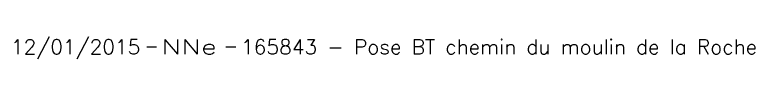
# Model space of a CAD drawing. Header units: millimetres. Extents: x 222003 to 222983, y 61024 to 61998.
# Drawn here: x 222944.97 to 222982.51, y 61506.5 to 61507.64 of the extents above; entities that cross this region are included whole.
import ezdxf
from ezdxf.enums import TextEntityAlignment as Align

# ---------------------------------------------------------------- set-up
doc = ezdxf.new("R2010")
doc.units = ezdxf.units.MM
doc.layers.get('0').update_dxf_attribs({"linetype": 'CONTINUOUS'})
doc.layers.add('B_910', color=7, linetype='CONTINUOUS', plot=False)
doc.styles.get("Standard").update_dxf_attribs({"font": 'romans.shx', "width": 0.85})

# ---------------------------------------------------------------- blocks, each defined once
blk = doc.blocks.new('GIS_MODF')
at = {"color": 0, "linetype": 'Continuous', "flags": 128}
for points in [[(-2.257, -0.012), (-1.757, -0.012)], [(1.758, -0.012), (2.258, -0.012)]]:
    blk.add_lwpolyline(points, dxfattribs=at)
at = {"color": 0, "linetype": 'Continuous'}
blk.add_attdef('DATE', text='', height=0.75, dxfattribs=at).set_placement((-2.583, -0.387), align=Align.RIGHT)
at = {"color": 0, "linetype": 'Continuous', "width": 3.590909}
blk.add_attdef('USER', text='', height=0.75, dxfattribs=at).set_placement((-1.516, -0.387), (1.306, -0.387), align=Align.FIT)
at = {"color": 0, "linetype": 'Continuous'}
blk.add_attdef('DESC', (2.528, -0.387), '', height=0.75, dxfattribs=at)

msp = doc.modelspace()

# ---------------------------------------------------------------- block references
at = {"layer": 'B_910'}
ref = msp.add_blockref('GIS_MODF', (222953.917, 61507.132), dxfattribs=at)
ref.add_attrib('DATE', '12/01/2015', dxfattribs={"layer": '0', "color": 0, "linetype": 'Continuous', "height": 0.75}).set_placement((222951.335, 61506.746), align=Align.RIGHT)
ref.add_attrib('USER', 'NNe', dxfattribs={"layer": '0', "color": 0, "linetype": 'Continuous', "height": 0.75, "width": 1.338983}).set_placement((222952.401, 61506.746), (222955.223, 61506.746), align=Align.FIT)
ref.add_attrib('DESC', '165843 - Pose BT chemin du moulin de la Roche', (222956.445, 61506.746), dxfattribs={"layer": '0', "color": 0, "linetype": 'Continuous', "height": 0.75})

doc.saveas('drawing.dxf')
